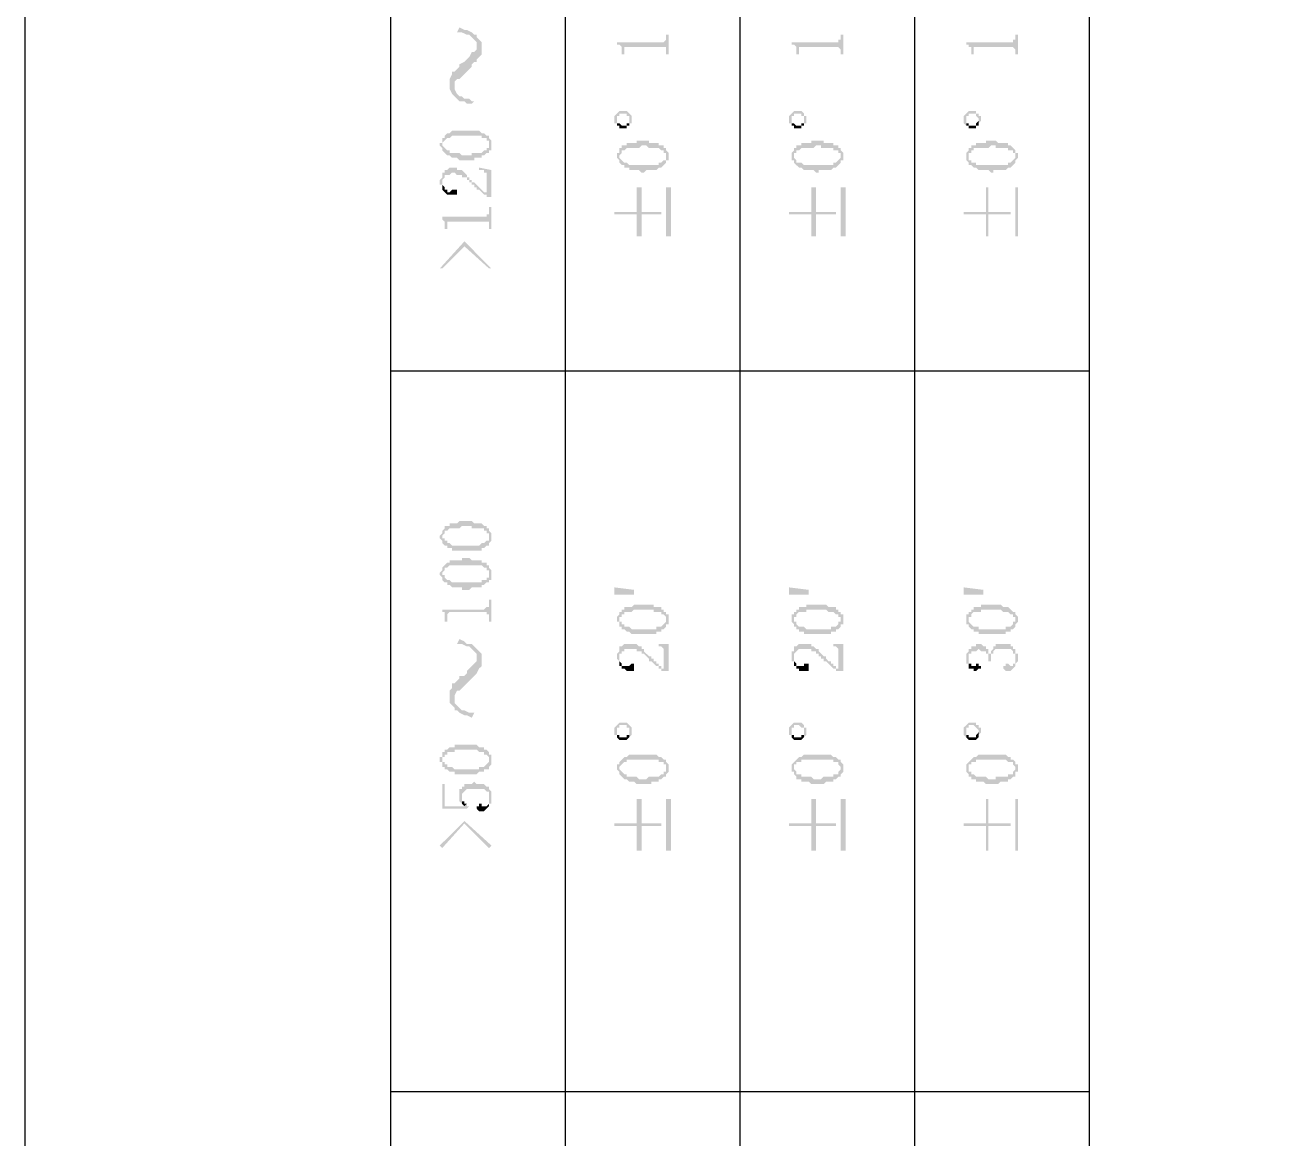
# Model space of a CAD drawing. Header units: inches. Extents: x 3613 to 8393, y -2205 to -794.
# Drawn here: x 3613.22 to 3636.15, y -1608.47 to -1588.05 of the extents above; entities that cross this region are included whole.
import ezdxf

# ---------------------------------------------------------------- set-up
doc = ezdxf.new("R2010")
doc.units = ezdxf.units.IN
doc.header["$MEASUREMENT"] = 0

msp = doc.modelspace()

# ---------------------------------------------------------------- hatches: boundary and pattern name
at = {"transparency": 33554559}
for points in [[(3621.146, -1588.182), (3621.236, -1588.182), (3621.327, -1588.227), (3621.372, -1588.227), (3621.417, -1588.272), (3621.417, -1588.272), (3621.462, -1588.317), (3621.507, -1588.362), (3621.507, -1588.723), (3621.507, -1588.678), (3621.552, -1588.633), (3621.598, -1588.588), (3621.598, -1588.362), (3621.552, -1588.317), (3621.507, -1588.272), (3621.507, -1588.227), (3621.462, -1588.227), (3621.417, -1588.182), (3621.327, -1588.137), (3621.282, -1588.137), (3621.191, -1588.092)], [(3624.08, -1588.362), (3624.08, -1588.408), (3624.125, -1588.408), (3624.17, -1588.453), (3624.17, -1588.498), (3624.17, -1588.588), (3624.215, -1588.588), (3624.215, -1588.498), (3624.215, -1588.453), (3624.982, -1588.453), (3624.982, -1588.498), (3624.982, -1588.588), (3625.028, -1588.588), (3625.028, -1588.227), (3624.982, -1588.227), (3624.982, -1588.272), (3624.982, -1588.317), (3624.982, -1588.317), (3624.937, -1588.362), (3624.892, -1588.362)], [(3627.284, -1588.362), (3627.284, -1588.408), (3627.329, -1588.408), (3627.374, -1588.453), (3627.374, -1588.498), (3627.374, -1588.588), (3627.42, -1588.588), (3627.42, -1588.498), (3627.42, -1588.453), (3628.142, -1588.453), (3628.187, -1588.498), (3628.187, -1588.588), (3628.232, -1588.588), (3628.232, -1588.227), (3628.187, -1588.227), (3628.187, -1588.272), (3628.187, -1588.317), (3628.142, -1588.317), (3628.142, -1588.362), (3628.097, -1588.362)], [(3630.489, -1588.362), (3630.489, -1588.408), (3630.534, -1588.408), (3630.534, -1588.453), (3630.579, -1588.453), (3630.579, -1588.498), (3630.579, -1588.588), (3630.624, -1588.588), (3630.624, -1588.498), (3630.624, -1588.453), (3631.346, -1588.453), (3631.391, -1588.498), (3631.391, -1588.588), (3631.436, -1588.588), (3631.436, -1588.227), (3631.391, -1588.227), (3631.391, -1588.272), (3631.391, -1588.317), (3631.346, -1588.317), (3631.346, -1588.362), (3631.301, -1588.362)], [(3621.011, -1589.13), (3621.011, -1589.22), (3621.056, -1589.31), (3621.101, -1589.355), (3621.101, -1589.175), (3621.101, -1589.085), (3621.146, -1589.039), (3621.191, -1589.039), (3621.236, -1588.994), (3621.282, -1588.949), (3621.327, -1588.904), (3621.372, -1588.859), (3621.417, -1588.814), (3621.417, -1588.769), (3621.462, -1588.723), (3621.507, -1588.723), (3621.507, -1588.453), (3621.507, -1588.498), (3621.462, -1588.543), (3621.417, -1588.543), (3621.372, -1588.633), (3621.327, -1588.678), (3621.327, -1588.678), (3621.282, -1588.723), (3621.191, -1588.769), (3621.191, -1588.814), (3621.146, -1588.859), (3621.101, -1588.904), (3621.056, -1588.904), (3621.056, -1588.949), (3621.011, -1589.039), (3621.011, -1589.085)], [(3621.101, -1589.355), (3621.101, -1589.355), (3621.146, -1589.4), (3621.191, -1589.446), (3621.282, -1589.446), (3621.327, -1589.491), (3621.417, -1589.491), (3621.462, -1589.446), (3621.417, -1589.446), (3621.372, -1589.4), (3621.282, -1589.4), (3621.236, -1589.355), (3621.191, -1589.355), (3621.146, -1589.31), (3621.101, -1589.22), (3621.101, -1589.175)], [(3624.035, -1589.762), (3624.035, -1589.807), (3624.035, -1589.852), (3624.08, -1589.852), (3624.08, -1589.897), (3624.08, -1589.762), (3624.08, -1589.716), (3624.125, -1589.716), (3624.125, -1589.671), (3624.26, -1589.671), (3624.26, -1589.716), (3624.305, -1589.716), (3624.305, -1589.762), (3624.305, -1589.897), (3624.305, -1589.852), (3624.351, -1589.852), (3624.351, -1589.807), (3624.351, -1589.762), (3624.351, -1589.716), (3624.351, -1589.716), (3624.305, -1589.671), (3624.305, -1589.671), (3624.26, -1589.626), (3624.125, -1589.626), (3624.08, -1589.671), (3624.08, -1589.671), (3624.035, -1589.716)], [(3624.08, -1589.897), (3624.125, -1589.897), (3624.125, -1589.942), (3624.26, -1589.942), (3624.26, -1589.897), (3624.305, -1589.897), (3624.305, -1589.762), (3624.305, -1589.807), (3624.305, -1589.852), (3624.26, -1589.852), (3624.26, -1589.897), (3624.17, -1589.897), (3624.125, -1589.852), (3624.08, -1589.852), (3624.08, -1589.762), (3624.08, -1589.762)], [(3627.239, -1589.762), (3627.239, -1589.807), (3627.239, -1589.852), (3627.284, -1589.852), (3627.284, -1589.897), (3627.284, -1589.762), (3627.284, -1589.716), (3627.329, -1589.716), (3627.329, -1589.671), (3627.465, -1589.671), (3627.465, -1589.716), (3627.51, -1589.716), (3627.51, -1589.762), (3627.51, -1589.897), (3627.51, -1589.852), (3627.555, -1589.852), (3627.555, -1589.807), (3627.555, -1589.762), (3627.555, -1589.716), (3627.51, -1589.716), (3627.51, -1589.671), (3627.51, -1589.671), (3627.465, -1589.626), (3627.329, -1589.626), (3627.284, -1589.671), (3627.284, -1589.671), (3627.239, -1589.716)], [(3627.284, -1589.897), (3627.329, -1589.897), (3627.329, -1589.942), (3627.465, -1589.942), (3627.465, -1589.897), (3627.51, -1589.897), (3627.51, -1589.762), (3627.51, -1589.807), (3627.51, -1589.852), (3627.465, -1589.852), (3627.465, -1589.897), (3627.374, -1589.897), (3627.329, -1589.852), (3627.284, -1589.852), (3627.284, -1589.762), (3627.284, -1589.762)], [(3630.443, -1589.762), (3630.443, -1589.807), (3630.443, -1589.852), (3630.443, -1589.852), (3630.489, -1589.897), (3630.489, -1589.762), (3630.489, -1589.716), (3630.534, -1589.716), (3630.534, -1589.671), (3630.669, -1589.671), (3630.669, -1589.716), (3630.669, -1589.716), (3630.714, -1589.762), (3630.714, -1589.897), (3630.714, -1589.852), (3630.714, -1589.852), (3630.759, -1589.807), (3630.759, -1589.762), (3630.759, -1589.716), (3630.714, -1589.716), (3630.714, -1589.671), (3630.669, -1589.671), (3630.669, -1589.626), (3630.534, -1589.626), (3630.489, -1589.671), (3630.489, -1589.671), (3630.443, -1589.716)], [(3630.489, -1589.897), (3630.534, -1589.897), (3630.534, -1589.942), (3630.669, -1589.942), (3630.669, -1589.897), (3630.714, -1589.897), (3630.714, -1589.762), (3630.714, -1589.807), (3630.714, -1589.807), (3630.669, -1589.852), (3630.669, -1589.897), (3630.534, -1589.897), (3630.534, -1589.852), (3630.489, -1589.852), (3630.489, -1589.762), (3630.489, -1589.762)], [(3620.83, -1590.258), (3620.83, -1590.258), (3620.875, -1590.303), (3620.875, -1590.348), (3620.875, -1590.213), (3620.875, -1590.213), (3620.921, -1590.168), (3620.921, -1590.168), (3620.966, -1590.123), (3621.011, -1590.123), (3621.056, -1590.077), (3621.598, -1590.077), (3621.598, -1590.123), (3621.688, -1590.123), (3621.688, -1590.168), (3621.733, -1590.168), (3621.733, -1590.213), (3621.733, -1590.258), (3621.733, -1590.077), (3621.688, -1590.077), (3621.643, -1590.032), (3621.598, -1590.032), (3621.552, -1589.987), (3621.056, -1589.987), (3621.011, -1590.032), (3620.966, -1590.032), (3620.921, -1590.077), (3620.921, -1590.123), (3620.875, -1590.123), (3620.875, -1590.213), (3620.83, -1590.213)], [(3620.875, -1590.348), (3620.921, -1590.393), (3620.921, -1590.393), (3620.966, -1590.438), (3621.011, -1590.438), (3621.056, -1590.484), (3621.146, -1590.484), (3621.191, -1590.529), (3621.462, -1590.529), (3621.462, -1590.484), (3621.598, -1590.484), (3621.598, -1590.438), (3621.643, -1590.438), (3621.688, -1590.393), (3621.733, -1590.393), (3621.733, -1590.348), (3621.778, -1590.348), (3621.778, -1590.303), (3621.778, -1590.258), (3621.778, -1590.213), (3621.778, -1590.168), (3621.778, -1590.168), (3621.733, -1590.123), (3621.733, -1590.258), (3621.733, -1590.303), (3621.688, -1590.303), (3621.688, -1590.348), (3621.643, -1590.348), (3621.598, -1590.393), (3621.417, -1590.393), (3621.417, -1590.438), (3621.236, -1590.438), (3621.191, -1590.393), (3621.011, -1590.393), (3621.011, -1590.348), (3620.966, -1590.348), (3620.921, -1590.303), (3620.921, -1590.303), (3620.875, -1590.258), (3620.875, -1590.258)], [(3624.08, -1590.438), (3624.08, -1590.484), (3624.08, -1590.484), (3624.125, -1590.529), (3624.125, -1590.574), (3624.125, -1590.438), (3624.125, -1590.438), (3624.17, -1590.393), (3624.17, -1590.348), (3624.215, -1590.348), (3624.26, -1590.303), (3624.486, -1590.303), (3624.531, -1590.258), (3624.621, -1590.258), (3624.667, -1590.303), (3624.847, -1590.303), (3624.892, -1590.348), (3624.937, -1590.348), (3624.937, -1590.393), (3624.982, -1590.393), (3624.982, -1590.438), (3624.982, -1590.303), (3624.937, -1590.303), (3624.937, -1590.258), (3624.847, -1590.258), (3624.847, -1590.213), (3624.667, -1590.213), (3624.667, -1590.168), (3624.441, -1590.168), (3624.441, -1590.213), (3624.26, -1590.213), (3624.26, -1590.258), (3624.17, -1590.258), (3624.17, -1590.303), (3624.125, -1590.303), (3624.125, -1590.348), (3624.125, -1590.393), (3624.08, -1590.393)], [(3627.284, -1590.438), (3627.284, -1590.484), (3627.284, -1590.529), (3627.329, -1590.529), (3627.329, -1590.574), (3627.329, -1590.438), (3627.329, -1590.393), (3627.374, -1590.393), (3627.374, -1590.348), (3627.42, -1590.348), (3627.465, -1590.303), (3627.69, -1590.303), (3627.735, -1590.258), (3627.826, -1590.258), (3627.826, -1590.303), (3628.051, -1590.303), (3628.051, -1590.348), (3628.142, -1590.348), (3628.142, -1590.393), (3628.187, -1590.393), (3628.187, -1590.438), (3628.187, -1590.303), (3628.142, -1590.303), (3628.142, -1590.258), (3628.051, -1590.258), (3628.051, -1590.213), (3627.871, -1590.213), (3627.871, -1590.168), (3627.645, -1590.168), (3627.645, -1590.213), (3627.465, -1590.213), (3627.465, -1590.258), (3627.374, -1590.258), (3627.374, -1590.303), (3627.329, -1590.303), (3627.329, -1590.348), (3627.329, -1590.348), (3627.284, -1590.393)], [(3630.489, -1590.438), (3630.489, -1590.484), (3630.489, -1590.529), (3630.489, -1590.529), (3630.534, -1590.574), (3630.534, -1590.438), (3630.534, -1590.393), (3630.579, -1590.393), (3630.579, -1590.348), (3630.624, -1590.348), (3630.624, -1590.303), (3630.895, -1590.303), (3630.94, -1590.258), (3631.03, -1590.258), (3631.03, -1590.303), (3631.256, -1590.303), (3631.256, -1590.348), (3631.346, -1590.348), (3631.346, -1590.393), (3631.391, -1590.393), (3631.391, -1590.438), (3631.391, -1590.348), (3631.346, -1590.303), (3631.346, -1590.303), (3631.301, -1590.258), (3631.256, -1590.258), (3631.256, -1590.213), (3631.075, -1590.213), (3631.03, -1590.168), (3630.85, -1590.168), (3630.85, -1590.213), (3630.669, -1590.213), (3630.669, -1590.258), (3630.579, -1590.258), (3630.579, -1590.303), (3630.534, -1590.303), (3630.534, -1590.348), (3630.534, -1590.348), (3630.489, -1590.393)], [(3624.125, -1590.574), (3624.17, -1590.619), (3624.215, -1590.619), (3624.215, -1590.664), (3624.305, -1590.664), (3624.305, -1590.709), (3624.486, -1590.709), (3624.531, -1590.754), (3624.576, -1590.754), (3624.621, -1590.709), (3624.802, -1590.709), (3624.847, -1590.664), (3624.892, -1590.664), (3624.937, -1590.619), (3624.937, -1590.619), (3624.982, -1590.574), (3624.982, -1590.529), (3625.028, -1590.529), (3625.028, -1590.484), (3625.028, -1590.438), (3625.028, -1590.393), (3625.028, -1590.393), (3624.982, -1590.348), (3624.982, -1590.484), (3624.982, -1590.529), (3624.937, -1590.529), (3624.892, -1590.574), (3624.847, -1590.574), (3624.847, -1590.619), (3624.305, -1590.619), (3624.26, -1590.574), (3624.215, -1590.574), (3624.17, -1590.529), (3624.17, -1590.529), (3624.125, -1590.484), (3624.125, -1590.438)], [(3627.329, -1590.574), (3627.374, -1590.619), (3627.374, -1590.619), (3627.42, -1590.664), (3627.465, -1590.664), (3627.51, -1590.709), (3627.69, -1590.709), (3627.735, -1590.754), (3627.781, -1590.754), (3627.781, -1590.709), (3628.006, -1590.709), (3628.051, -1590.664), (3628.097, -1590.664), (3628.142, -1590.619), (3628.142, -1590.619), (3628.187, -1590.574), (3628.187, -1590.529), (3628.232, -1590.529), (3628.232, -1590.484), (3628.232, -1590.438), (3628.232, -1590.393), (3628.232, -1590.393), (3628.187, -1590.348), (3628.187, -1590.484), (3628.187, -1590.484), (3628.142, -1590.529), (3628.142, -1590.529), (3628.097, -1590.574), (3628.051, -1590.574), (3628.051, -1590.619), (3627.51, -1590.619), (3627.465, -1590.574), (3627.374, -1590.574), (3627.374, -1590.529), (3627.374, -1590.529), (3627.329, -1590.484), (3627.329, -1590.438)], [(3630.534, -1590.574), (3630.534, -1590.619), (3630.579, -1590.619), (3630.624, -1590.664), (3630.669, -1590.664), (3630.714, -1590.709), (3630.895, -1590.709), (3630.94, -1590.754), (3630.985, -1590.754), (3630.985, -1590.709), (3631.211, -1590.709), (3631.256, -1590.664), (3631.301, -1590.664), (3631.346, -1590.619), (3631.346, -1590.619), (3631.391, -1590.574), (3631.391, -1590.529), (3631.391, -1590.529), (3631.436, -1590.484), (3631.436, -1590.438), (3631.436, -1590.393), (3631.391, -1590.393), (3631.391, -1590.348), (3631.391, -1590.484), (3631.391, -1590.484), (3631.346, -1590.529), (3631.346, -1590.529), (3631.301, -1590.574), (3631.256, -1590.574), (3631.256, -1590.619), (3630.669, -1590.619), (3630.669, -1590.574), (3630.579, -1590.574), (3630.579, -1590.529), (3630.534, -1590.529), (3630.534, -1590.484), (3630.534, -1590.438)], [(3620.83, -1590.935), (3620.83, -1590.98), (3620.875, -1590.98), (3620.875, -1591.07), (3620.875, -1590.935), (3620.875, -1590.89), (3620.875, -1590.89), (3620.921, -1590.845), (3620.921, -1590.8), (3621.011, -1590.8), (3621.056, -1590.754), (3621.101, -1590.754), (3621.146, -1590.8), (3621.236, -1590.8), (3621.236, -1590.845), (3621.327, -1590.845), (3621.327, -1590.89), (3621.372, -1590.89), (3621.372, -1590.935), (3621.417, -1590.935), (3621.417, -1590.98), (3621.462, -1590.98), (3621.462, -1591.025), (3621.507, -1591.025), (3621.507, -1591.07), (3621.552, -1591.07), (3621.598, -1591.115), (3621.598, -1591.115), (3621.643, -1591.161), (3621.688, -1591.161), (3621.688, -1591.206), (3621.688, -1591.115), (3621.643, -1591.115), (3621.598, -1591.07), (3621.598, -1591.07), (3621.552, -1591.025), (3621.552, -1591.025), (3621.507, -1590.98), (3621.507, -1590.98), (3621.462, -1590.935), (3621.417, -1590.935), (3621.417, -1590.89), (3621.372, -1590.89), (3621.372, -1590.845), (3621.327, -1590.845), (3621.327, -1590.8), (3621.327, -1590.8), (3621.282, -1590.754), (3621.282, -1590.754), (3621.236, -1590.709), (3621.146, -1590.709), (3621.146, -1590.664), (3621.011, -1590.664), (3620.966, -1590.709), (3620.921, -1590.709), (3620.921, -1590.754), (3620.875, -1590.754), (3620.875, -1590.8), (3620.875, -1590.845), (3620.875, -1590.845), (3620.83, -1590.89)], [(3621.552, -1590.664), (3621.552, -1590.709), (3621.643, -1590.709), (3621.643, -1590.754), (3621.688, -1590.754), (3621.688, -1590.8), (3621.688, -1591.206), (3621.778, -1591.206), (3621.778, -1590.709)], [(3620.875, -1591.07), (3620.875, -1591.07), (3620.921, -1591.115), (3620.921, -1591.115), (3620.966, -1591.161), (3621.146, -1591.161), (3621.146, -1591.07), (3621.056, -1591.07), (3621.011, -1591.115), (3620.966, -1591.115), (3620.966, -1591.07), (3620.921, -1591.07), (3620.921, -1591.025), (3620.921, -1591.025), (3620.875, -1590.98), (3620.875, -1590.935)], [(3624.035, -1591.477), (3624.035, -1591.522), (3624.441, -1591.522), (3624.441, -1591.928), (3624.531, -1591.928), (3624.531, -1591.522), (3624.892, -1591.522), (3624.892, -1591.477), (3624.531, -1591.477), (3624.531, -1591.025), (3624.441, -1591.025), (3624.441, -1591.477)], [(3625.073, -1591.928), (3625.073, -1591.025), (3624.982, -1591.025), (3624.982, -1591.928)], [(3627.239, -1591.477), (3627.239, -1591.522), (3627.645, -1591.522), (3627.645, -1591.928), (3627.735, -1591.928), (3627.735, -1591.522), (3628.097, -1591.522), (3628.097, -1591.477), (3627.735, -1591.477), (3627.735, -1591.025), (3627.645, -1591.025), (3627.645, -1591.477)], [(3628.277, -1591.928), (3628.277, -1591.025), (3628.187, -1591.025), (3628.187, -1591.928)], [(3630.443, -1591.477), (3630.443, -1591.522), (3630.85, -1591.522), (3630.85, -1591.928), (3630.895, -1591.928), (3630.895, -1591.522), (3631.301, -1591.522), (3631.301, -1591.477), (3630.895, -1591.477), (3630.895, -1591.025), (3630.85, -1591.025), (3630.85, -1591.477)], [(3631.436, -1591.928), (3631.436, -1591.025), (3631.391, -1591.025), (3631.391, -1591.928)], [(3620.83, -1591.567), (3620.875, -1591.567), (3620.875, -1591.612), (3620.875, -1591.612), (3620.921, -1591.657), (3620.921, -1591.702), (3620.921, -1591.792), (3620.966, -1591.792), (3620.966, -1591.657), (3621.733, -1591.657), (3621.733, -1591.702), (3621.733, -1591.792), (3621.778, -1591.792), (3621.778, -1591.386), (3621.733, -1591.386), (3621.733, -1591.477), (3621.733, -1591.522), (3621.688, -1591.522), (3621.688, -1591.567), (3621.643, -1591.567)], [(3620.83, -1592.515), (3620.875, -1592.515), (3621.282, -1592.108), (3621.733, -1592.515), (3621.778, -1592.515), (3621.282, -1592.018)], [(3620.83, -1597.42), (3620.83, -1597.465), (3620.83, -1597.465), (3620.875, -1597.51), (3620.875, -1597.555), (3620.875, -1597.42), (3620.875, -1597.42), (3620.921, -1597.375), (3620.921, -1597.33), (3620.966, -1597.33), (3621.011, -1597.284), (3621.191, -1597.284), (3621.236, -1597.239), (3621.417, -1597.239), (3621.417, -1597.284), (3621.643, -1597.284), (3621.643, -1597.33), (3621.688, -1597.33), (3621.688, -1597.375), (3621.733, -1597.375), (3621.733, -1597.42), (3621.733, -1597.284), (3621.688, -1597.284), (3621.688, -1597.239), (3621.643, -1597.239), (3621.598, -1597.194), (3621.462, -1597.194), (3621.417, -1597.149), (3621.191, -1597.149), (3621.146, -1597.194), (3621.011, -1597.194), (3621.011, -1597.239), (3620.921, -1597.239), (3620.921, -1597.284), (3620.921, -1597.284), (3620.875, -1597.33), (3620.875, -1597.375), (3620.875, -1597.375)], [(3620.875, -1597.555), (3620.921, -1597.6), (3620.966, -1597.6), (3620.966, -1597.645), (3621.056, -1597.645), (3621.056, -1597.691), (3621.598, -1597.691), (3621.598, -1597.645), (3621.643, -1597.645), (3621.688, -1597.6), (3621.733, -1597.6), (3621.733, -1597.555), (3621.733, -1597.555), (3621.778, -1597.51), (3621.778, -1597.465), (3621.778, -1597.42), (3621.778, -1597.375), (3621.778, -1597.375), (3621.733, -1597.33), (3621.733, -1597.465), (3621.733, -1597.51), (3621.688, -1597.51), (3621.643, -1597.555), (3621.598, -1597.555), (3621.552, -1597.6), (3621.056, -1597.6), (3621.011, -1597.555), (3620.966, -1597.555), (3620.966, -1597.51), (3620.921, -1597.51), (3620.921, -1597.465), (3620.875, -1597.465), (3620.875, -1597.42)], [(3620.83, -1598.097), (3620.83, -1598.142), (3620.83, -1598.142), (3620.875, -1598.187), (3620.875, -1598.232), (3620.875, -1598.097), (3620.875, -1598.097), (3620.921, -1598.052), (3620.921, -1598.007), (3620.966, -1598.007), (3621.011, -1597.961), (3621.598, -1597.961), (3621.643, -1598.007), (3621.688, -1598.007), (3621.688, -1598.052), (3621.733, -1598.052), (3621.733, -1598.097), (3621.733, -1597.961), (3621.688, -1597.961), (3621.688, -1597.916), (3621.598, -1597.916), (3621.598, -1597.871), (3621.417, -1597.871), (3621.372, -1597.826), (3621.236, -1597.826), (3621.236, -1597.871), (3621.011, -1597.871), (3621.011, -1597.916), (3620.966, -1597.916), (3620.921, -1597.961), (3620.921, -1597.961), (3620.875, -1598.007), (3620.875, -1598.052), (3620.875, -1598.052)], [(3620.875, -1598.232), (3620.921, -1598.277), (3620.966, -1598.277), (3620.966, -1598.322), (3621.011, -1598.322), (3621.056, -1598.368), (3621.236, -1598.368), (3621.236, -1598.413), (3621.372, -1598.413), (3621.417, -1598.368), (3621.598, -1598.368), (3621.598, -1598.322), (3621.643, -1598.322), (3621.688, -1598.277), (3621.733, -1598.277), (3621.733, -1598.232), (3621.778, -1598.232), (3621.778, -1598.187), (3621.778, -1598.097), (3621.778, -1598.052), (3621.778, -1598.052), (3621.733, -1598.007), (3621.733, -1598.142), (3621.733, -1598.187), (3621.688, -1598.187), (3621.688, -1598.232), (3621.598, -1598.232), (3621.598, -1598.277), (3621.056, -1598.277), (3621.011, -1598.232), (3620.966, -1598.232), (3620.921, -1598.187), (3620.921, -1598.142), (3620.875, -1598.142), (3620.875, -1598.097)], [(3624.035, -1598.368), (3624.396, -1598.413), (3624.396, -1598.503), (3624.035, -1598.503)], [(3627.239, -1598.368), (3627.6, -1598.413), (3627.6, -1598.503), (3627.239, -1598.503)], [(3630.443, -1598.368), (3630.804, -1598.413), (3630.804, -1598.503), (3630.443, -1598.503)], [(3620.83, -1598.774), (3620.875, -1598.774), (3620.875, -1598.819), (3620.921, -1598.819), (3620.921, -1598.864), (3620.921, -1598.999), (3620.966, -1598.999), (3620.966, -1598.864), (3620.966, -1598.864), (3621.011, -1598.819), (3621.688, -1598.819), (3621.688, -1598.864), (3621.733, -1598.864), (3621.733, -1598.999), (3621.778, -1598.999), (3621.778, -1598.593), (3621.733, -1598.593), (3621.733, -1598.683), (3621.733, -1598.729), (3621.688, -1598.729), (3621.643, -1598.774)], [(3624.08, -1598.954), (3624.08, -1598.999), (3624.125, -1598.999), (3624.125, -1599.045), (3624.125, -1599.09), (3624.125, -1598.954), (3624.125, -1598.909), (3624.17, -1598.909), (3624.17, -1598.864), (3624.215, -1598.864), (3624.215, -1598.819), (3624.351, -1598.819), (3624.396, -1598.774), (3624.757, -1598.774), (3624.757, -1598.819), (3624.892, -1598.819), (3624.892, -1598.864), (3624.937, -1598.864), (3624.982, -1598.909), (3624.982, -1598.954), (3624.982, -1598.819), (3624.937, -1598.819), (3624.937, -1598.774), (3624.892, -1598.774), (3624.892, -1598.729), (3624.757, -1598.729), (3624.757, -1598.683), (3624.396, -1598.683), (3624.351, -1598.729), (3624.215, -1598.729), (3624.215, -1598.774), (3624.17, -1598.774), (3624.17, -1598.819), (3624.125, -1598.819), (3624.125, -1598.864), (3624.125, -1598.864), (3624.08, -1598.909)], [(3627.284, -1598.954), (3627.284, -1598.999), (3627.284, -1598.999), (3627.329, -1599.045), (3627.329, -1599.09), (3627.329, -1598.954), (3627.329, -1598.909), (3627.374, -1598.909), (3627.374, -1598.864), (3627.374, -1598.864), (3627.42, -1598.819), (3627.555, -1598.819), (3627.555, -1598.774), (3627.916, -1598.774), (3627.961, -1598.819), (3628.051, -1598.819), (3628.097, -1598.864), (3628.142, -1598.864), (3628.142, -1598.909), (3628.187, -1598.909), (3628.187, -1598.954), (3628.187, -1598.819), (3628.142, -1598.819), (3628.142, -1598.774), (3628.097, -1598.774), (3628.097, -1598.729), (3627.961, -1598.729), (3627.916, -1598.683), (3627.555, -1598.683), (3627.555, -1598.729), (3627.42, -1598.729), (3627.42, -1598.774), (3627.374, -1598.774), (3627.374, -1598.819), (3627.329, -1598.819), (3627.329, -1598.864), (3627.284, -1598.864)], [(3630.489, -1598.954), (3630.489, -1598.999), (3630.489, -1599.045), (3630.534, -1599.045), (3630.534, -1599.09), (3630.534, -1598.954), (3630.534, -1598.909), (3630.579, -1598.909), (3630.579, -1598.864), (3630.579, -1598.864), (3630.624, -1598.819), (3630.759, -1598.819), (3630.759, -1598.774), (3631.12, -1598.774), (3631.166, -1598.819), (3631.256, -1598.819), (3631.301, -1598.864), (3631.346, -1598.864), (3631.346, -1598.909), (3631.391, -1598.909), (3631.391, -1598.954), (3631.391, -1598.819), (3631.346, -1598.819), (3631.301, -1598.774), (3631.301, -1598.774), (3631.256, -1598.729), (3631.166, -1598.729), (3631.12, -1598.683), (3630.759, -1598.683), (3630.759, -1598.729), (3630.624, -1598.729), (3630.624, -1598.774), (3630.579, -1598.774), (3630.579, -1598.819), (3630.534, -1598.819), (3630.534, -1598.864), (3630.489, -1598.864)], [(3624.125, -1599.09), (3624.17, -1599.09), (3624.17, -1599.135), (3624.215, -1599.135), (3624.26, -1599.18), (3624.305, -1599.18), (3624.351, -1599.225), (3624.802, -1599.225), (3624.802, -1599.18), (3624.892, -1599.18), (3624.892, -1599.135), (3624.937, -1599.135), (3624.982, -1599.09), (3624.982, -1599.045), (3625.028, -1599.045), (3625.028, -1598.999), (3625.028, -1598.954), (3625.028, -1598.909), (3625.028, -1598.864), (3624.982, -1598.864), (3624.982, -1598.819), (3624.982, -1598.999), (3624.982, -1598.999), (3624.937, -1599.045), (3624.937, -1599.045), (3624.892, -1599.09), (3624.802, -1599.09), (3624.802, -1599.135), (3624.351, -1599.135), (3624.305, -1599.09), (3624.215, -1599.09), (3624.215, -1599.045), (3624.17, -1599.045), (3624.17, -1598.999), (3624.125, -1598.999), (3624.125, -1598.954)], [(3627.329, -1599.09), (3627.374, -1599.09), (3627.374, -1599.135), (3627.42, -1599.135), (3627.42, -1599.18), (3627.51, -1599.18), (3627.51, -1599.225), (3628.006, -1599.225), (3628.006, -1599.18), (3628.097, -1599.18), (3628.097, -1599.135), (3628.142, -1599.135), (3628.187, -1599.09), (3628.187, -1599.045), (3628.232, -1599.045), (3628.232, -1598.999), (3628.232, -1598.954), (3628.232, -1598.909), (3628.232, -1598.864), (3628.187, -1598.864), (3628.187, -1598.819), (3628.187, -1598.999), (3628.142, -1598.999), (3628.142, -1599.045), (3628.142, -1599.045), (3628.097, -1599.09), (3628.006, -1599.09), (3628.006, -1599.135), (3627.555, -1599.135), (3627.51, -1599.09), (3627.42, -1599.09), (3627.374, -1599.045), (3627.374, -1598.999), (3627.329, -1598.999), (3627.329, -1598.954)], [(3630.534, -1599.09), (3630.534, -1599.09), (3630.579, -1599.135), (3630.624, -1599.135), (3630.624, -1599.18), (3630.714, -1599.18), (3630.714, -1599.225), (3631.211, -1599.225), (3631.211, -1599.18), (3631.301, -1599.18), (3631.301, -1599.135), (3631.346, -1599.135), (3631.391, -1599.09), (3631.391, -1599.045), (3631.391, -1599.045), (3631.436, -1598.999), (3631.436, -1598.954), (3631.436, -1598.909), (3631.436, -1598.909), (3631.391, -1598.864), (3631.391, -1598.819), (3631.391, -1598.999), (3631.346, -1598.999), (3631.346, -1599.045), (3631.346, -1599.045), (3631.301, -1599.09), (3631.211, -1599.09), (3631.211, -1599.135), (3630.714, -1599.135), (3630.714, -1599.09), (3630.624, -1599.09), (3630.579, -1599.045), (3630.579, -1599.045), (3630.534, -1598.999), (3630.534, -1598.954)], [(3621.146, -1599.406), (3621.236, -1599.406), (3621.327, -1599.451), (3621.372, -1599.451), (3621.417, -1599.496), (3621.417, -1599.496), (3621.462, -1599.541), (3621.507, -1599.586), (3621.507, -1599.947), (3621.507, -1599.947), (3621.552, -1599.857), (3621.598, -1599.812), (3621.598, -1599.586), (3621.552, -1599.541), (3621.507, -1599.496), (3621.507, -1599.496), (3621.462, -1599.451), (3621.417, -1599.406), (3621.327, -1599.406), (3621.282, -1599.36), (3621.191, -1599.315)], [(3624.08, -1599.631), (3624.08, -1599.676), (3624.08, -1599.676), (3624.125, -1599.722), (3624.125, -1599.767), (3624.125, -1599.631), (3624.125, -1599.586), (3624.17, -1599.586), (3624.17, -1599.541), (3624.215, -1599.541), (3624.215, -1599.496), (3624.441, -1599.496), (3624.441, -1599.541), (3624.531, -1599.541), (3624.531, -1599.586), (3624.576, -1599.586), (3624.621, -1599.631), (3624.621, -1599.631), (3624.667, -1599.676), (3624.667, -1599.722), (3624.712, -1599.722), (3624.757, -1599.767), (3624.757, -1599.767), (3624.802, -1599.812), (3624.847, -1599.812), (3624.847, -1599.857), (3624.892, -1599.857), (3624.892, -1599.902), (3624.937, -1599.902), (3624.937, -1599.857), (3624.892, -1599.857), (3624.892, -1599.812), (3624.847, -1599.812), (3624.847, -1599.767), (3624.802, -1599.767), (3624.802, -1599.722), (3624.757, -1599.722), (3624.757, -1599.676), (3624.712, -1599.676), (3624.712, -1599.631), (3624.667, -1599.631), (3624.621, -1599.586), (3624.621, -1599.586), (3624.576, -1599.541), (3624.576, -1599.496), (3624.531, -1599.496), (3624.531, -1599.451), (3624.486, -1599.451), (3624.441, -1599.406), (3624.215, -1599.406), (3624.17, -1599.451), (3624.125, -1599.451), (3624.125, -1599.496), (3624.125, -1599.541), (3624.125, -1599.541), (3624.08, -1599.586)], [(3624.802, -1599.406), (3624.847, -1599.406), (3624.847, -1599.451), (3624.892, -1599.451), (3624.937, -1599.496), (3624.937, -1599.902), (3625.028, -1599.902), (3625.028, -1599.406)], [(3627.284, -1599.631), (3627.284, -1599.676), (3627.284, -1599.722), (3627.329, -1599.722), (3627.329, -1599.767), (3627.329, -1599.631), (3627.329, -1599.586), (3627.329, -1599.586), (3627.374, -1599.541), (3627.374, -1599.541), (3627.42, -1599.496), (3627.645, -1599.496), (3627.645, -1599.541), (3627.735, -1599.541), (3627.735, -1599.586), (3627.781, -1599.586), (3627.781, -1599.631), (3627.826, -1599.631), (3627.826, -1599.676), (3627.871, -1599.676), (3627.871, -1599.722), (3627.916, -1599.722), (3627.961, -1599.767), (3627.961, -1599.767), (3628.006, -1599.812), (3628.006, -1599.812), (3628.051, -1599.857), (3628.097, -1599.857), (3628.097, -1599.902), (3628.142, -1599.902), (3628.142, -1599.857), (3628.097, -1599.857), (3628.097, -1599.812), (3628.051, -1599.812), (3628.051, -1599.767), (3628.006, -1599.767), (3628.006, -1599.722), (3627.961, -1599.722), (3627.916, -1599.676), (3627.916, -1599.631), (3627.871, -1599.631), (3627.826, -1599.586), (3627.826, -1599.586), (3627.781, -1599.541), (3627.781, -1599.496), (3627.735, -1599.496), (3627.69, -1599.451), (3627.645, -1599.451), (3627.645, -1599.406), (3627.42, -1599.406), (3627.374, -1599.451), (3627.329, -1599.451), (3627.329, -1599.496), (3627.329, -1599.541), (3627.284, -1599.541)], [(3628.006, -1599.406), (3628.051, -1599.406), (3628.051, -1599.451), (3628.097, -1599.451), (3628.142, -1599.496), (3628.142, -1599.902), (3628.232, -1599.902), (3628.232, -1599.406)], [(3630.489, -1599.676), (3630.489, -1599.767), (3630.534, -1599.767), (3630.534, -1599.676), (3630.534, -1599.631), (3630.534, -1599.586), (3630.579, -1599.586), (3630.579, -1599.541), (3630.669, -1599.541), (3630.714, -1599.496), (3630.759, -1599.541), (3630.85, -1599.541), (3630.85, -1599.586), (3630.895, -1599.586), (3630.895, -1599.631), (3630.895, -1599.676), (3630.895, -1599.722), (3630.94, -1599.722), (3630.94, -1599.676), (3630.94, -1599.586), (3630.985, -1599.586), (3630.985, -1599.541), (3630.985, -1599.541), (3631.03, -1599.496), (3631.301, -1599.496), (3631.346, -1599.541), (3631.346, -1599.586), (3631.391, -1599.586), (3631.391, -1599.631), (3631.391, -1599.676), (3631.391, -1599.496), (3631.346, -1599.496), (3631.346, -1599.451), (3631.301, -1599.451), (3631.301, -1599.406), (3631.03, -1599.406), (3631.03, -1599.451), (3630.985, -1599.451), (3630.985, -1599.496), (3630.985, -1599.496), (3630.94, -1599.541), (3630.94, -1599.586), (3630.895, -1599.586), (3630.895, -1599.496), (3630.85, -1599.496), (3630.85, -1599.451), (3630.804, -1599.451), (3630.759, -1599.406), (3630.669, -1599.406), (3630.669, -1599.451), (3630.579, -1599.451), (3630.579, -1599.496), (3630.534, -1599.496), (3630.534, -1599.541), (3630.534, -1599.541), (3630.489, -1599.586), (3630.489, -1599.631)], [(3621.011, -1600.353), (3621.011, -1600.489), (3621.056, -1600.534), (3621.101, -1600.579), (3621.101, -1600.399), (3621.101, -1600.353), (3621.146, -1600.263), (3621.191, -1600.263), (3621.236, -1600.218), (3621.282, -1600.173), (3621.327, -1600.128), (3621.372, -1600.083), (3621.417, -1600.037), (3621.417, -1600.037), (3621.462, -1599.992), (3621.507, -1599.947), (3621.507, -1599.676), (3621.507, -1599.722), (3621.462, -1599.767), (3621.417, -1599.812), (3621.372, -1599.857), (3621.327, -1599.902), (3621.327, -1599.947), (3621.282, -1599.992), (3621.191, -1599.992), (3621.191, -1600.037), (3621.146, -1600.083), (3621.101, -1600.128), (3621.056, -1600.128), (3621.056, -1600.218), (3621.011, -1600.263), (3621.011, -1600.308)], [(3624.125, -1599.767), (3624.125, -1599.812), (3624.17, -1599.812), (3624.17, -1599.857), (3624.215, -1599.857), (3624.26, -1599.902), (3624.396, -1599.902), (3624.396, -1599.812), (3624.396, -1599.767), (3624.351, -1599.767), (3624.305, -1599.812), (3624.17, -1599.812), (3624.17, -1599.767), (3624.17, -1599.767), (3624.125, -1599.722), (3624.125, -1599.676), (3624.125, -1599.676)], [(3627.329, -1599.767), (3627.329, -1599.812), (3627.374, -1599.812), (3627.374, -1599.857), (3627.42, -1599.857), (3627.42, -1599.902), (3627.6, -1599.902), (3627.6, -1599.812), (3627.6, -1599.767), (3627.51, -1599.767), (3627.51, -1599.812), (3627.374, -1599.812), (3627.374, -1599.767), (3627.374, -1599.767), (3627.329, -1599.722), (3627.329, -1599.676), (3627.329, -1599.676)], [(3630.534, -1599.767), (3630.534, -1599.812), (3630.534, -1599.857), (3630.624, -1599.857), (3630.624, -1599.902), (3630.669, -1599.902), (3630.714, -1599.857), (3630.759, -1599.857), (3630.759, -1599.812), (3630.714, -1599.812), (3630.714, -1599.767), (3630.669, -1599.767), (3630.669, -1599.812), (3630.579, -1599.812), (3630.579, -1599.767), (3630.534, -1599.767), (3630.534, -1599.722), (3630.534, -1599.676)], [(3631.166, -1599.857), (3631.166, -1599.857), (3631.211, -1599.902), (3631.301, -1599.902), (3631.346, -1599.857), (3631.346, -1599.857), (3631.391, -1599.812), (3631.391, -1599.767), (3631.391, -1599.767), (3631.436, -1599.722), (3631.436, -1599.676), (3631.436, -1599.631), (3631.436, -1599.586), (3631.391, -1599.586), (3631.391, -1599.541), (3631.391, -1599.676), (3631.391, -1599.722), (3631.391, -1599.767), (3631.346, -1599.767), (3631.346, -1599.812), (3631.301, -1599.812), (3631.256, -1599.767), (3631.211, -1599.767), (3631.211, -1599.812), (3631.166, -1599.812)], [(3621.101, -1600.579), (3621.101, -1600.624), (3621.146, -1600.624), (3621.191, -1600.669), (3621.282, -1600.714), (3621.327, -1600.714), (3621.417, -1600.76), (3621.462, -1600.669), (3621.372, -1600.669), (3621.282, -1600.624), (3621.236, -1600.624), (3621.191, -1600.579), (3621.191, -1600.579), (3621.146, -1600.534), (3621.101, -1600.489), (3621.101, -1600.399)], [(3624.035, -1600.985), (3624.035, -1601.076), (3624.08, -1601.076), (3624.08, -1601.121), (3624.08, -1600.94), (3624.125, -1600.94), (3624.125, -1600.895), (3624.26, -1600.895), (3624.26, -1600.94), (3624.305, -1600.94), (3624.305, -1600.985), (3624.305, -1601.121), (3624.305, -1601.121), (3624.351, -1601.076), (3624.351, -1601.03), (3624.351, -1600.94), (3624.351, -1600.94), (3624.305, -1600.895), (3624.305, -1600.895), (3624.26, -1600.85), (3624.125, -1600.85), (3624.08, -1600.895), (3624.08, -1600.895), (3624.035, -1600.94)], [(3624.08, -1601.121), (3624.08, -1601.121), (3624.125, -1601.166), (3624.26, -1601.166), (3624.305, -1601.121), (3624.305, -1600.985), (3624.305, -1601.03), (3624.305, -1601.076), (3624.26, -1601.076), (3624.26, -1601.121), (3624.125, -1601.121), (3624.125, -1601.076), (3624.08, -1601.076), (3624.08, -1601.03), (3624.08, -1601.03)], [(3627.239, -1600.985), (3627.239, -1601.076), (3627.284, -1601.076), (3627.284, -1601.121), (3627.284, -1600.94), (3627.329, -1600.94), (3627.329, -1600.895), (3627.42, -1600.895), (3627.465, -1600.94), (3627.51, -1600.94), (3627.51, -1600.985), (3627.51, -1601.121), (3627.51, -1601.121), (3627.555, -1601.076), (3627.555, -1601.03), (3627.555, -1600.94), (3627.51, -1600.94), (3627.51, -1600.895), (3627.51, -1600.895), (3627.465, -1600.85), (3627.329, -1600.85), (3627.284, -1600.895), (3627.284, -1600.895), (3627.239, -1600.94)], [(3627.284, -1601.121), (3627.284, -1601.121), (3627.329, -1601.166), (3627.465, -1601.166), (3627.51, -1601.121), (3627.51, -1600.985), (3627.51, -1601.03), (3627.51, -1601.076), (3627.465, -1601.076), (3627.465, -1601.121), (3627.329, -1601.121), (3627.329, -1601.076), (3627.284, -1601.076), (3627.284, -1601.03), (3627.284, -1601.03)], [(3630.443, -1600.985), (3630.443, -1601.076), (3630.443, -1601.076), (3630.489, -1601.121), (3630.489, -1600.94), (3630.534, -1600.94), (3630.534, -1600.895), (3630.624, -1600.895), (3630.669, -1600.94), (3630.669, -1600.94), (3630.714, -1600.985), (3630.714, -1601.121), (3630.714, -1601.076), (3630.759, -1601.03), (3630.759, -1600.94), (3630.714, -1600.94), (3630.714, -1600.895), (3630.669, -1600.895), (3630.669, -1600.85), (3630.534, -1600.85), (3630.489, -1600.895), (3630.489, -1600.895), (3630.443, -1600.94)], [(3630.489, -1601.121), (3630.489, -1601.121), (3630.534, -1601.166), (3630.669, -1601.166), (3630.714, -1601.121), (3630.714, -1600.985), (3630.714, -1601.03), (3630.714, -1601.03), (3630.669, -1601.076), (3630.669, -1601.121), (3630.534, -1601.121), (3630.534, -1601.076), (3630.489, -1601.076), (3630.489, -1601.03), (3630.489, -1601.03)], [(3620.83, -1601.527), (3620.83, -1601.572), (3620.875, -1601.572), (3620.875, -1601.617), (3620.875, -1601.662), (3620.875, -1601.527), (3620.875, -1601.482), (3620.921, -1601.482), (3620.921, -1601.437), (3620.966, -1601.437), (3620.966, -1601.391), (3621.101, -1601.391), (3621.101, -1601.346), (3621.507, -1601.346), (3621.552, -1601.391), (3621.643, -1601.391), (3621.643, -1601.437), (3621.688, -1601.437), (3621.733, -1601.482), (3621.733, -1601.527), (3621.733, -1601.391), (3621.733, -1601.391), (3621.688, -1601.346), (3621.643, -1601.346), (3621.643, -1601.301), (3621.552, -1601.301), (3621.507, -1601.256), (3621.101, -1601.256), (3621.101, -1601.301), (3621.011, -1601.301), (3620.966, -1601.346), (3620.921, -1601.346), (3620.921, -1601.391), (3620.875, -1601.391), (3620.875, -1601.437), (3620.875, -1601.482), (3620.83, -1601.482)], [(3620.875, -1601.662), (3620.921, -1601.662), (3620.921, -1601.707), (3620.966, -1601.707), (3621.011, -1601.752), (3621.101, -1601.752), (3621.101, -1601.798), (3621.507, -1601.798), (3621.552, -1601.752), (3621.643, -1601.752), (3621.643, -1601.707), (3621.733, -1601.707), (3621.733, -1601.662), (3621.733, -1601.662), (3621.778, -1601.617), (3621.778, -1601.572), (3621.778, -1601.527), (3621.778, -1601.482), (3621.778, -1601.437), (3621.733, -1601.437), (3621.733, -1601.391), (3621.733, -1601.527), (3621.733, -1601.572), (3621.733, -1601.572), (3621.688, -1601.617), (3621.688, -1601.617), (3621.643, -1601.662), (3621.552, -1601.662), (3621.552, -1601.707), (3621.101, -1601.707), (3621.056, -1601.662), (3620.966, -1601.662), (3620.966, -1601.617), (3620.921, -1601.617), (3620.921, -1601.572), (3620.875, -1601.572), (3620.875, -1601.527)], [(3624.08, -1601.707), (3624.08, -1601.707), (3624.125, -1601.752), (3624.125, -1601.798), (3624.125, -1601.662), (3624.125, -1601.662), (3624.17, -1601.617), (3624.17, -1601.617), (3624.215, -1601.572), (3624.26, -1601.572), (3624.26, -1601.527), (3624.847, -1601.527), (3624.847, -1601.572), (3624.937, -1601.572), (3624.937, -1601.617), (3624.982, -1601.617), (3624.982, -1601.662), (3624.982, -1601.707), (3624.982, -1601.527), (3624.937, -1601.527), (3624.892, -1601.482), (3624.847, -1601.482), (3624.802, -1601.437), (3624.305, -1601.437), (3624.26, -1601.482), (3624.215, -1601.482), (3624.17, -1601.527), (3624.17, -1601.527), (3624.125, -1601.572), (3624.125, -1601.617), (3624.08, -1601.617), (3624.08, -1601.662)], [(3627.284, -1601.707), (3627.284, -1601.752), (3627.329, -1601.752), (3627.329, -1601.798), (3627.329, -1601.662), (3627.329, -1601.617), (3627.374, -1601.617), (3627.374, -1601.572), (3627.465, -1601.572), (3627.465, -1601.527), (3628.051, -1601.527), (3628.051, -1601.572), (3628.142, -1601.572), (3628.142, -1601.617), (3628.142, -1601.617), (3628.187, -1601.662), (3628.187, -1601.707), (3628.187, -1601.527), (3628.142, -1601.527), (3628.097, -1601.482), (3628.051, -1601.482), (3628.006, -1601.437), (3627.51, -1601.437), (3627.465, -1601.482), (3627.42, -1601.482), (3627.374, -1601.527), (3627.374, -1601.527), (3627.329, -1601.572), (3627.329, -1601.572), (3627.284, -1601.617), (3627.284, -1601.662)], [(3630.489, -1601.707), (3630.489, -1601.752), (3630.489, -1601.752), (3630.534, -1601.798), (3630.534, -1601.662), (3630.534, -1601.617), (3630.579, -1601.617), (3630.579, -1601.572), (3630.669, -1601.572), (3630.669, -1601.527), (3631.211, -1601.527), (3631.256, -1601.572), (3631.346, -1601.572), (3631.346, -1601.617), (3631.346, -1601.617), (3631.391, -1601.662), (3631.391, -1601.707), (3631.391, -1601.572), (3631.346, -1601.527), (3631.301, -1601.527), (3631.301, -1601.482), (3631.256, -1601.482), (3631.211, -1601.437), (3630.714, -1601.437), (3630.669, -1601.482), (3630.624, -1601.482), (3630.579, -1601.527), (3630.579, -1601.527), (3630.534, -1601.572), (3630.534, -1601.572), (3630.489, -1601.617), (3630.489, -1601.662)], [(3624.125, -1601.798), (3624.17, -1601.843), (3624.17, -1601.843), (3624.215, -1601.888), (3624.26, -1601.888), (3624.305, -1601.933), (3624.396, -1601.933), (3624.441, -1601.978), (3624.712, -1601.978), (3624.712, -1601.933), (3624.847, -1601.933), (3624.847, -1601.888), (3624.892, -1601.888), (3624.937, -1601.843), (3624.982, -1601.843), (3624.982, -1601.798), (3624.982, -1601.798), (3625.028, -1601.752), (3625.028, -1601.707), (3625.028, -1601.662), (3625.028, -1601.617), (3625.028, -1601.617), (3624.982, -1601.572), (3624.982, -1601.707), (3624.982, -1601.752), (3624.937, -1601.752), (3624.937, -1601.798), (3624.892, -1601.798), (3624.847, -1601.843), (3624.667, -1601.843), (3624.621, -1601.888), (3624.486, -1601.888), (3624.441, -1601.843), (3624.26, -1601.843), (3624.26, -1601.798), (3624.215, -1601.798), (3624.17, -1601.752), (3624.17, -1601.752), (3624.125, -1601.707), (3624.125, -1601.707)], [(3627.329, -1601.798), (3627.374, -1601.843), (3627.374, -1601.888), (3627.465, -1601.888), (3627.465, -1601.933), (3627.6, -1601.933), (3627.645, -1601.978), (3627.871, -1601.978), (3627.916, -1601.933), (3628.051, -1601.933), (3628.051, -1601.888), (3628.097, -1601.888), (3628.142, -1601.843), (3628.187, -1601.843), (3628.187, -1601.798), (3628.187, -1601.798), (3628.232, -1601.752), (3628.232, -1601.707), (3628.232, -1601.662), (3628.232, -1601.617), (3628.232, -1601.617), (3628.187, -1601.572), (3628.187, -1601.707), (3628.187, -1601.707), (3628.142, -1601.752), (3628.142, -1601.798), (3628.051, -1601.798), (3628.051, -1601.843), (3627.871, -1601.843), (3627.826, -1601.888), (3627.69, -1601.888), (3627.645, -1601.843), (3627.465, -1601.843), (3627.465, -1601.798), (3627.374, -1601.798), (3627.374, -1601.752), (3627.374, -1601.752), (3627.329, -1601.707), (3627.329, -1601.707)], [(3630.534, -1601.798), (3630.534, -1601.843), (3630.579, -1601.843), (3630.579, -1601.888), (3630.669, -1601.888), (3630.669, -1601.933), (3630.804, -1601.933), (3630.85, -1601.978), (3631.075, -1601.978), (3631.12, -1601.933), (3631.256, -1601.933), (3631.256, -1601.888), (3631.301, -1601.888), (3631.346, -1601.843), (3631.391, -1601.843), (3631.391, -1601.798), (3631.391, -1601.752), (3631.436, -1601.752), (3631.436, -1601.707), (3631.436, -1601.662), (3631.436, -1601.617), (3631.391, -1601.617), (3631.391, -1601.572), (3631.391, -1601.707), (3631.391, -1601.707), (3631.346, -1601.752), (3631.346, -1601.798), (3631.256, -1601.798), (3631.256, -1601.843), (3631.03, -1601.843), (3631.03, -1601.888), (3630.895, -1601.888), (3630.85, -1601.843), (3630.669, -1601.843), (3630.624, -1601.798), (3630.579, -1601.798), (3630.579, -1601.752), (3630.534, -1601.752), (3630.534, -1601.707), (3630.534, -1601.707)], [(3620.875, -1601.978), (3620.875, -1602.429), (3621.327, -1602.429), (3621.372, -1602.384), (3621.327, -1602.384), (3621.327, -1602.339), (3621.282, -1602.384), (3620.921, -1602.384), (3620.921, -1601.978)], [(3621.191, -1602.204), (3621.191, -1602.249), (3621.191, -1602.294), (3621.191, -1602.294), (3621.236, -1602.339), (3621.236, -1602.204), (3621.236, -1602.159), (3621.236, -1602.159), (3621.282, -1602.114), (3621.282, -1602.114), (3621.327, -1602.068), (3621.643, -1602.068), (3621.688, -1602.114), (3621.733, -1602.114), (3621.733, -1602.159), (3621.733, -1602.339), (3621.778, -1602.339), (3621.778, -1602.294), (3621.778, -1602.249), (3621.778, -1602.159), (3621.778, -1602.114), (3621.778, -1602.114), (3621.733, -1602.068), (3621.733, -1602.023), (3621.688, -1602.023), (3621.643, -1601.978), (3621.507, -1601.978), (3621.462, -1601.933), (3621.462, -1601.933), (3621.417, -1601.978), (3621.282, -1601.978), (3621.282, -1602.023), (3621.236, -1602.023), (3621.236, -1602.068), (3621.191, -1602.068), (3621.191, -1602.114), (3621.191, -1602.159)], [(3621.236, -1602.339), (3621.236, -1602.339), (3621.282, -1602.384), (3621.282, -1602.384), (3621.327, -1602.339), (3621.282, -1602.339), (3621.282, -1602.294), (3621.236, -1602.294), (3621.236, -1602.249), (3621.236, -1602.204)], [(3621.507, -1602.429), (3621.507, -1602.429), (3621.552, -1602.475), (3621.643, -1602.475), (3621.688, -1602.429), (3621.688, -1602.429), (3621.733, -1602.384), (3621.733, -1602.249), (3621.733, -1602.294), (3621.733, -1602.339), (3621.733, -1602.339), (3621.688, -1602.384), (3621.598, -1602.384), (3621.598, -1602.339), (3621.552, -1602.339), (3621.552, -1602.384), (3621.507, -1602.384)], [(3624.035, -1602.7), (3624.035, -1602.745), (3624.441, -1602.745), (3624.441, -1603.197), (3624.531, -1603.197), (3624.531, -1602.745), (3624.892, -1602.745), (3624.892, -1602.7), (3624.531, -1602.7), (3624.531, -1602.249), (3624.441, -1602.249), (3624.441, -1602.7)], [(3625.073, -1603.197), (3625.073, -1602.249), (3624.982, -1602.249), (3624.982, -1603.197)], [(3627.239, -1602.7), (3627.239, -1602.745), (3627.645, -1602.745), (3627.645, -1603.197), (3627.735, -1603.197), (3627.735, -1602.745), (3628.097, -1602.745), (3628.097, -1602.7), (3627.735, -1602.7), (3627.735, -1602.249), (3627.645, -1602.249), (3627.645, -1602.7)], [(3628.277, -1603.197), (3628.277, -1602.249), (3628.187, -1602.249), (3628.187, -1603.197)], [(3630.443, -1602.7), (3630.443, -1602.745), (3630.85, -1602.745), (3630.85, -1603.197), (3630.895, -1603.197), (3630.895, -1602.745), (3631.301, -1602.745), (3631.301, -1602.7), (3630.895, -1602.7), (3630.895, -1602.249), (3630.85, -1602.249), (3630.85, -1602.7)], [(3631.436, -1603.197), (3631.436, -1602.249), (3631.391, -1602.249), (3631.391, -1603.197)], [(3620.83, -1603.106), (3620.875, -1603.152), (3621.282, -1602.7), (3621.733, -1603.152), (3621.778, -1603.106), (3621.282, -1602.655)]]:
    msp.add_hatch(color=256, dxfattribs=at).paths.add_polyline_path(points)

# ---------------------------------------------------------------- linework, layer by layer
msp.add_line((3619.928, -1574.144), (3619.928, -1860.885))
msp.add_lwpolyline([(4033.221, -1865.144), (4033.221, -1568.144), (3613.221, -1568.144), (3613.221, -1865.144)], close=True)
for points in [[(3623.132, -1574.144), (3623.132, -1648.058)], [(3626.336, -1574.144), (3626.336, -1648.058)], [(3629.541, -1574.144), (3629.541, -1648.058)], [(3632.745, -1574.144), (3632.745, -1860.885)], [(3619.928, -1594.396), (3632.745, -1594.396)], [(3619.928, -1607.62), (3632.745, -1607.62)]]:
    msp.add_lwpolyline(points)

doc.saveas('drawing.dxf')
